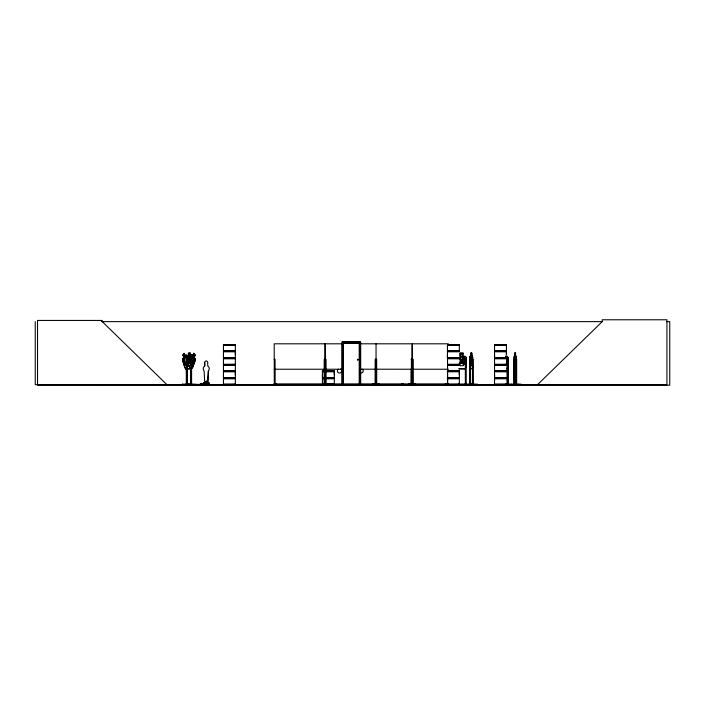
<?xml version="1.0" encoding="UTF-8"?>
<svg xmlns="http://www.w3.org/2000/svg" width="705" height="705" viewBox="0 0 705 705"><rect width="100%" height="100%" fill="white"/><g stroke="black" fill="none" stroke-linecap="round" stroke-linejoin="round"><path stroke-width="1.06" d="M235.355 377.624L223.459 377.624L223.467 374.699M235.355 357.62L223.459 357.62L223.467 354.694M235.347 374.699L235.347 371.782M235.347 354.694L235.347 351.777M324.177 377.624L322.423 377.624L322.432 374.699M334.311 374.699L334.311 371.782L325.402 371.782M459.343 357.62L447.446 357.62L447.455 354.694M459.334 374.699L459.334 371.782L447.446 371.782M494.558 377.624L494.558 374.699M494.558 357.62L494.558 354.694M506.428 351.777L506.428 354.694L506.446 351.777L494.54 351.777L494.54 357.62L506.446 357.62M207.693 383.256L208.38 370.989L207.755 383.256L204.679 383.256M341.599 371.086L341.581 371.368A2.124 2.124 0 0 1 338.303 372.672A2.124 2.124 0 0 1 338.356 369.147M515.998 368.847L516.36 365.728M206.591 381.757L207.155 381.705L206.142 381.854M206.688 381.757L206.177 381.881M206.856 381.625L206.997 381.899M472.359 368.847L472.35 356.219M182.569 360.149L184.833 367.472L182.507 360.167C182.428 357.99 185.107 357.373 182.851 354.923L184.419 353.39L182.921 354.967L183.846 357.691L183.388 359.365L184.948 364.45L186.358 365.86M182.648 360.149L182.815 358.766M207.05 381.978L206.327 381.317L206.239 382.084M465.45 384.154L477.497 384.154L477.479 384.674M465.441 384.586L477.505 384.586M474.527 384.19L474.544 384.674M515.514 360.14L515.461 353.196M191.249 368.865L191.857 357.356L191.319 356.236L187.274 356.236M471.724 360.14L472.015 358.501M515.619 357.47L515.848 363.207L515.461 365.719L514.738 365.719L514.712 353.09L515.593 353.09L515.566 356.325M516.095 368.847L514.174 368.847L514.289 356.219M507.952 365.728C505.185 377.334 509.821 356.633 507.811 357.373L506.992 356.325L505.432 356.325M472.685 365.728L472.456 368.847L470.094 368.847L469.803 357.338L470.103 356.219L470.861 356.219M469.847 384.674L470.209 356.219M372.363 384.63L372.434 384.163L372.451 384.692M372.39 384.604L379.149 384.63M379.193 384.207L379.237 384.692M408.75 384.207L408.794 384.692M408.741 384.604L415.492 384.63M415.536 384.207L415.589 384.692M206.697 381.326L206.486 381.705M506.313 357.682L505.776 357.303M466.208 365.728L465.168 368.759L458.99 368.759M192.809 355.849L191.848 354.633L190.976 354.994L187.953 365.023L191.249 369.182L192.685 367.226L195.267 360.299L195.118 358.766L194.122 357.62M188.535 361.956L191.099 355.082M192.738 355.99L193.769 353.267L195.091 355.064L194.042 357.646L194.51 359.391L192.712 364.203L191.24 365.384L189.936 363.727L190.006 360.775L191.804 355.963L192.817 355.99L193.787 353.408M194.21 357.62L195.17 355.038L193.769 353.267M521.277 384.674L494.558 384.666M273.937 384.63L274.104 384.163M324.952 384.604L324.97 383.767M505.776 364.882L506.587 363.207L506.587 357.373M187.363 356.236L186.728 357.391L187.345 368.865M187.38 356.342L186.816 357.391L186.816 365.728M357.629 359.303C358.36 361.85 358.325 357.461 357.629 360.017M459.466 363.516L460.964 360.951L459.528 358.51M206.142 381.555L207.085 381.678M192.641 367.155L191.249 369.182M494.452 384.507L494.558 378.796M196.616 384.666L209.332 384.683L209.041 382.612L207.852 382.612L207.852 383.943M196.871 384.692L197.153 384.269C193.17 384.824 199.471 384.401 203.701 383.943M200.784 384.269C199.823 384.824 201.956 384.815 200.793 383.943M204.529 382.612L204.177 384.648L205.701 384.683M208.204 382.612L207.808 384.648L208.521 384.639M208.689 384.648L209.041 384.269L196.034 384.674M187.028 355.531L186.12 355.117L185.256 356.113M182.727 358.766L186.208 355.117M186.049 369.57L187.407 368.16M187.495 368.16L186.041 369.702L184.798 367.402L186.138 369.57M223.467 364.661L235.355 364.749L223.335 364.555L235.364 364.432L235.347 358.792M322.414 384.683L324.159 384.437M447.455 364.661L459.352 364.432M494.558 364.661L506.454 364.432M537.51 384.692L602.229 321.63L602.229 319.779L666.939 319.779L666.939 384.692L35.25 384.692L35.25 321.63M182.357 384.163L195.549 384.163L195.541 384.692M182.295 384.63L195.611 384.63M206.248 381.431L206.116 381.881M191.064 354.994L191.848 354.633M199.947 384.463L200.194 384.683M208.75 384.692L208.16 384.269M447.428 384.445L447.437 383.767L448.054 383.767L448.001 384.692M459.166 357.32L459.951 357.409L461.581 360.246C462.762 355.743 466.498 356.695 462.26 360.978C466.419 365.296 463.159 366.503 461.625 361.639L459.845 364.714L447.446 364.749L459.352 364.67M101.414 321.63L602.563 321.63M666.445 321.63L669.75 321.63L669.75 385.221L37.524 385.221L37.524 320.44L102.243 320.44L102.243 321.63L166.953 384.692M342.022 343.802L274.201 343.802L274.298 384.692M360.678 343.802L412.011 343.802L411.976 384.692M448.354 343.802L412.381 343.802L412.381 384.692M223.441 344.736L235.364 344.736M447.428 344.736L459.352 344.736M494.531 344.736L506.454 344.736M223.441 344.957L235.364 344.939M447.428 344.957L459.352 344.965L459.334 350.596L447.446 350.596L447.446 344.965M506.454 344.965L494.531 344.965L494.558 350.596M223.467 345.309L235.347 345.309M447.455 345.309L459.334 345.309M494.558 345.309L506.428 345.309M235.355 350.596L223.459 350.596L223.459 344.965M494.54 350.596L506.446 350.596L506.446 344.965M223.37 351.011L235.435 351.011M447.358 351.011L459.422 351.011M494.461 351.011L506.525 351.011M223.37 351.372L235.435 351.372M447.358 351.372L459.422 351.372M494.461 351.372L506.525 351.372M459.343 351.777L447.446 351.777L447.446 357.62M190.156 356.236L190.156 353.108L188.367 353.108L188.367 356.236M471.689 353.196L472.174 363.207L471.689 365.719L470.79 365.719L470.314 363.207L470.764 353.09L471.821 353.09L471.795 356.325M190.103 353.214L188.429 353.214L188.429 356.342L187.574 357.391L187.574 363.225L188.429 365.728L190.015 365.728L190.861 363.225L190.861 357.391L190.015 356.342L190.068 353.108M463.079 353.214L460.153 353.214L460.153 356.342L465.203 356.236L466.313 357.347L466.313 365.745L465.238 368.865L458.937 368.865M470.79 353.196L471.795 353.196M514.738 353.196L515.566 353.196M470.958 353.716L471.53 353.716L471.53 354.765L470.958 354.765M514.87 353.716L515.329 353.716M514.87 354.765L515.329 354.765M471.724 356.219L472.447 356.219L472.755 357.373L472.773 384.674M505.45 356.219L507.098 356.219L507.952 357.329L507.873 384.674L507.732 383.749M514.183 356.219L514.817 356.219M515.487 356.219L516.086 356.219L516.342 357.373L516.219 384.674M470.12 356.325L472.429 356.325M514.192 356.325L516.078 356.325M191.857 357.356L191.231 356.236M513.936 357.338L514.121 384.674M516.263 357.329L516.421 384.674M223.37 358.025L235.435 358.025M447.358 358.025L459.422 358.025M494.461 358.025L506.525 358.025M223.37 358.387L235.435 358.387M447.358 358.387L459.422 358.387M494.461 358.387L506.525 358.387M235.355 358.792L223.459 358.792L223.459 364.423M447.446 358.792L459.343 358.792M506.446 358.792L494.54 358.792L494.54 364.423M274.201 359.259L275.065 359.259L275.161 384.692M411.165 359.259L412.011 359.259M447.508 359.259L447.675 384.692M466.208 359.259L465.344 359.259L465.344 384.692L465.247 383.767L466.305 383.767L466.305 384.692M469.883 359.242L470.173 384.674M195.267 360.299L192.685 367.226M204.741 365.992L204.679 362.555L204.741 365.992A3.181 3.014 -90 0 0 204.115 370.989L204.741 383.256M223.467 364.274L235.347 364.274M447.455 364.274L459.334 364.274M494.558 364.274L506.428 364.274M506.454 364.741L494.531 364.67L506.446 364.749M223.441 364.961L235.364 364.961L235.347 370.601M447.428 364.961L459.352 364.961M506.454 364.97L494.531 364.97L494.558 370.601M223.467 365.313L235.347 365.313M447.455 365.313L459.334 365.313M494.558 365.313L506.428 365.313M191.769 365.745L191.337 368.865L187.257 368.865M469.9 365.728L470.2 368.847M187.292 368.759L191.293 368.759L191.275 384.692M274.201 369.235L342.022 369.235M360.678 369.2L412.011 369.235M412.381 369.235L448.354 369.235M235.355 370.601L223.459 370.601L223.459 364.97M322.423 370.601L324.177 370.601M325.402 370.601L334.32 370.601M447.446 370.601L459.343 370.601M494.54 370.601L506.446 370.601M223.37 371.015L235.435 371.015M322.344 371.015L324.106 371.015M325.357 371.015L334.408 371.015M447.358 371.015L459.422 371.015M494.461 371.015L506.525 371.015M223.37 371.376L235.435 371.376M322.344 371.376L324.106 371.376M325.357 371.376L334.408 371.376M447.358 371.376L459.422 371.376M494.461 371.376L506.525 371.376M324.177 371.782L322.423 371.782L322.423 377.624M506.446 371.782L494.54 371.782L494.54 377.624L506.446 377.624M325.402 377.624L334.32 377.624L334.32 371.782M447.446 377.624L459.343 377.624L459.343 371.782M223.37 378.03L235.435 378.03M322.344 378.03L324.106 378.03M325.357 378.03L334.408 378.03M447.358 378.03L459.422 378.03M494.461 378.03L506.525 378.03M223.37 378.391L235.435 378.391M322.344 378.391L324.106 378.391M325.357 378.391L334.408 378.391M447.358 378.391L459.422 378.391M494.461 378.391L506.525 378.391M324.177 378.796L322.423 378.796L322.423 384.437M325.402 378.796L334.32 378.796L334.32 384.437L326.829 384.437M447.446 378.796L459.343 378.796L459.343 384.437L445.005 384.63M494.54 378.796L506.446 378.796M200.872 383.679L202.987 383.679M186.217 383.767L187.125 383.767M190.782 383.767L191.681 383.767L191.637 384.692M275.161 383.767L274.095 383.767L274.13 384.692M324.106 383.767L326.133 383.767M375.086 383.767L376.717 383.767L376.708 384.692L376.637 359.259L375.183 359.259L375.086 384.692M411.077 383.767L413.06 383.767M469.812 383.749L470.535 383.749M473.134 383.749L472.421 383.749L472.421 384.674L472.491 359.242L473.064 359.242L473.134 384.674M507.115 383.749L508.173 383.749L508.155 384.674M516.73 383.749L516.051 383.749L516.051 384.674L516.122 359.242L516.659 359.242L516.659 384.674M448.257 383.899L274.536 383.899L274.536 384.692M186.816 384.031L191.081 384.031M458.885 384.031L465.247 384.031M470.173 384.013L472.773 384.013M505.406 384.013L507.336 384.013M514.262 384.013L516.421 384.013M372.407 384.207L379.237 384.163M408.565 384.692L408.565 384.163L415.589 384.163M444.908 384.692L444.908 384.163L459.316 384.269L447.455 384.278M506.428 384.278L494.558 384.278L521.154 384.154L521.145 384.674M343.423 384.56L359.277 384.56M505.864 364.732L506.384 364.353M223.37 384.648L235.364 384.437L235.355 378.796L223.459 378.796L223.459 384.437M376.258 384.604L376.303 383.767M186.129 355.223L186.904 355.62M511.107 384.586L511.054 384.146L511.037 384.674M415.404 384.207L415.412 384.604M187.565 384.63L187.504 384.163L187.495 384.692M341.114 369.57L340.92 369.349A2.124 2.124 0 0 0 340.471 369.041M191.769 354.633L195.065 358.827M188.024 364.978L191.24 369.059M459.114 364.062L460.153 365.728L463.079 365.728L464.639 363.225L464.639 357.391L463.079 356.342L463.185 353.108L460.048 353.108L460.048 356.236M187.186 359.444L186.252 356.386L185.23 356.254L184.331 353.39M186.446 360.211L185.512 357.162L184.128 358.598L185.688 363.683M184.305 353.531L185.142 356.254M515.99 356.219L516.236 357.373M471.724 361.806L472.042 363.498M515.522 361.806L515.769 363.498M468.42 384.19L468.402 384.674M511.918 384.19L511.9 384.674M194.977 358.827L195.118 360.273M514.068 365.719L514.342 384.674M518.783 384.146L518.783 384.674M516.562 383.749L516.518 384.674M514.817 353.09L514.844 356.325M514.632 384.674L514.632 383.749L513.954 383.749L513.998 384.674M514.562 368.777L514.579 384.674M514.236 359.242L514.262 384.674M509.539 384.146L509.539 384.674M508.032 384.674L508.085 359.242L507.203 359.242L507.124 384.674M507.406 367.719L507.406 383.617M472.932 383.749L472.932 384.674M472.623 383.749L472.676 384.674M470.861 353.09L470.896 356.325M470.464 366.662L470.491 384.674M470.279 383.749L470.323 384.674M470.068 383.749L470.024 384.674M466.208 357.391L466.208 384.692M466.111 383.767L466.111 384.692M465.441 383.767L465.441 384.692M447.887 383.767L447.851 384.692M447.508 368.847L447.508 384.692M446.944 383.899L446.944 384.692M446.688 383.899L446.688 384.692M413.051 384.692L412.98 359.259L412.143 359.259L412.178 384.692M412.822 383.767L412.822 384.692M412.751 359.259L412.751 383.767M412.522 383.767L412.522 384.692M412.31 383.767L412.31 384.692M411.773 359.259L411.667 384.692M411.544 383.767L411.508 384.692M411.403 359.259L411.403 384.692M411.2 383.767L411.332 384.692M411.165 368.847L411.094 384.692M403.286 383.899L403.286 384.692M403.031 383.899L403.031 384.692M401.973 383.899L401.973 384.692M401.718 383.899L401.718 384.692M376.408 368.847L376.47 384.692M376.144 383.767L376.17 384.692M376.047 343.802L376.047 384.692M375.8 359.259L375.8 383.767M375.28 383.767L375.28 384.692M360.678 384.692L360.678 341.881L342.022 341.881L342.022 384.692M360.431 384.692L360.431 342.128L342.269 342.128L342.269 384.692M359.427 384.692L359.427 343.132L343.273 343.132L343.273 384.692M359.321 384.692L359.321 343.238L343.379 343.238L343.379 384.692M326.133 384.692L326.036 359.259L324.212 359.259L324.115 384.692M325.939 383.767L325.939 384.692M325.172 343.802L325.199 384.692M325.075 343.802L325.102 384.692M324.309 383.767L324.309 384.692M276.563 383.899L276.563 384.692M274.959 383.767L274.959 384.692M274.791 383.899L274.791 384.692M274.712 383.899L274.712 384.692M235.355 344.965L235.347 350.596M235.347 357.62L235.355 351.777L223.459 351.777L223.459 357.62M235.347 377.624L235.355 371.782L223.459 371.782L223.459 377.624M208.689 382.612L208.689 383.943L204.036 383.943L204.036 382.612M207.473 383.943L207.402 381.158L206.019 381.158L206.098 383.943M204.873 383.943L204.873 382.612L203.683 382.612L203.771 384.269M191.716 357.4L191.716 365.728M191.593 384.692L191.601 359.259L191.143 359.259L191.081 384.692M191.372 383.767L191.372 384.692M190.861 368.794L190.808 384.692M190.403 384.163L190.403 384.692M187.098 383.767L187.098 384.692L187.045 359.259L186.296 359.259L186.296 384.692M186.816 383.767L186.816 384.692M186.763 367.737L186.763 384.692M186.578 359.259L186.525 384.692M182.366 384.163L182.366 384.692M102.243 384.692L102.243 385.221M208.38 370.989A3.181 3.014 -90 0 0 207.755 365.992L207.693 362.555A1.586 1.507 -90 0 0 206.186 360.969A1.586 1.507 -90 0 0 204.679 362.555M362.326 369.147A2.124 2.124 0 0 1 360.519 372.936M187.918 357.373L188.993 360.978L187.865 364.679L188.402 364.661L189.337 361.639L190.72 364.741L189.698 360.951L190.755 357.382L190.244 357.409L189.363 360.246L188.499 357.488L187.918 357.373M192.5 356.853L190.702 361.665L192.007 363.322L193.804 358.501L192.5 356.853M193.857 354.139L193.54 354.994L194.377 356.06L194.695 355.197L193.857 354.139M184.287 354.236L183.397 355.161L183.679 356.069L184.569 355.144L184.287 354.236M189.733 353.734L188.711 353.734L188.711 354.782L189.733 354.782L189.733 353.734M462.559 353.734L460.682 353.734L460.682 354.782L462.559 354.782L462.559 353.734M190.015 357.391L188.429 357.391L188.429 363.225L190.015 363.225L190.015 357.391M463.079 357.391L460.153 357.391L460.153 363.225L463.079 363.225L463.079 357.391M471.689 357.373L470.79 357.373L470.79 363.207L471.689 363.207L471.689 357.373M515.461 357.373L514.738 357.373L514.738 363.207L515.461 363.207L515.461 357.373M235.329 384.269L223.476 384.269L235.347 384.278M324.185 384.269L322.449 384.269L324.194 384.278M334.302 384.269L326.838 384.269L334.311 384.278"/></g></svg>
